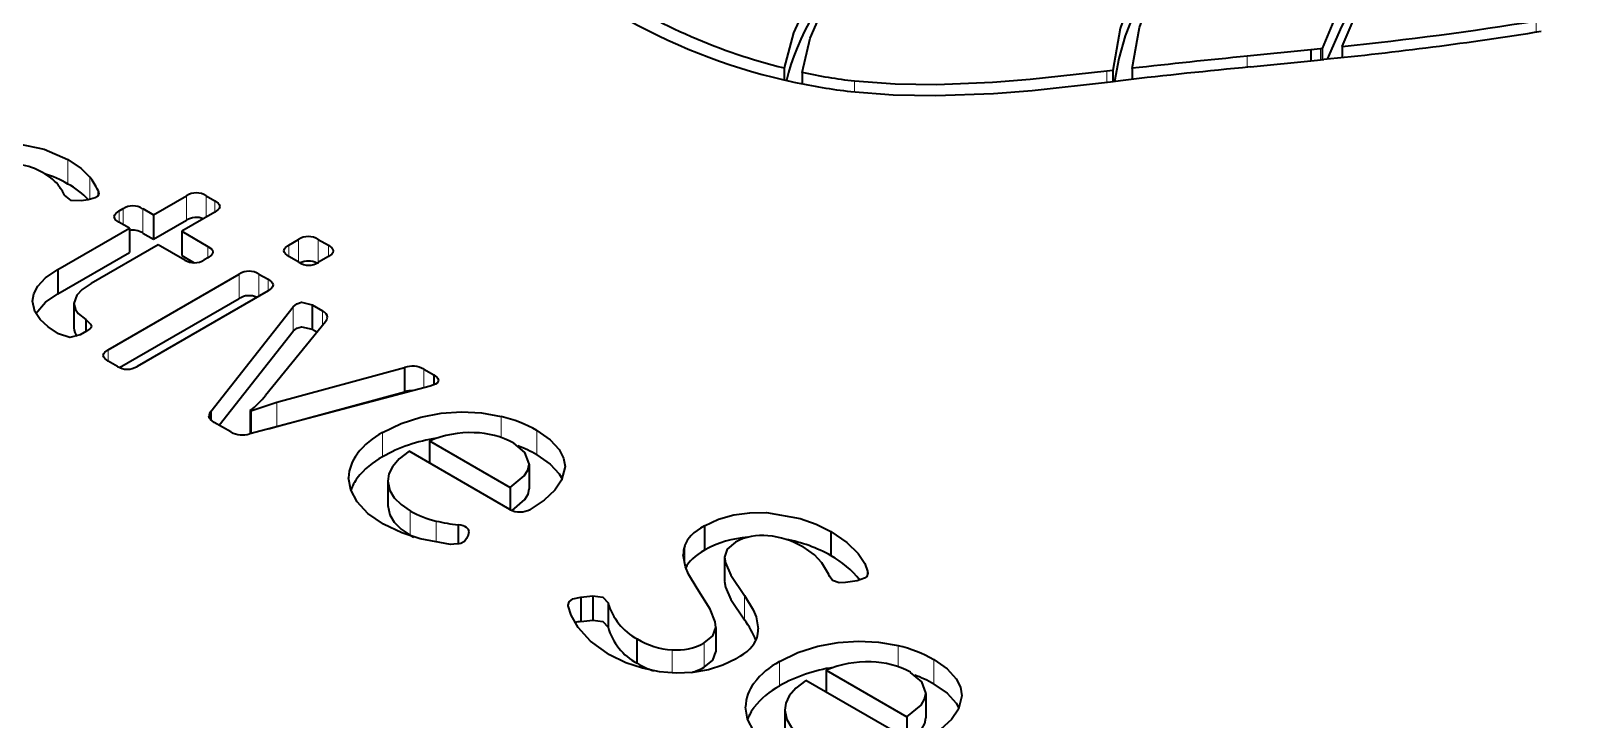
# Model space of a CAD drawing. Extents: x 319 to 941, y 145 to 775.
# Drawn here: x 754.01 to 769.69, y 737.71 to 744.62 of the extents above; entities that cross this region are included whole.
import ezdxf

# ---------------------------------------------------------------- set-up
doc = ezdxf.new("R2010")
doc.units = 0

msp = doc.modelspace()

# ---------------------------------------------------------------- linework, layer by layer
at = {"color": 7, "lineweight": 13, "ltscale": 0.002832}
msp.add_line((769.125, 744.73), (769.125, 744.617), dxfattribs=at)
at = {"color": 7, "lineweight": 35, "ltscale": 0.016081}
msp.add_line((766.863, 744.439), (766.223, 744.374), dxfattribs=at)
at = {"color": 7, "lineweight": 35, "ltscale": 0.00243}
msp.add_line((766.96, 744.449), (766.863, 744.439), dxfattribs=at)
at = {"color": 7, "lineweight": 35, "ltscale": 0.002766}
msp.add_line((766.863, 744.439), (766.863, 744.328), dxfattribs=at)
at = {"color": 7, "lineweight": 35, "ltscale": 0.000351671}
msp.add_line((766.974, 744.45), (766.96, 744.449), dxfattribs=at)
at = {"color": 7, "lineweight": 13, "ltscale": 0.002766}
msp.add_line((766.96, 744.449), (766.96, 744.338), dxfattribs=at)
at = {"color": 7, "lineweight": 35, "ltscale": 0.002769}
msp.add_line((766.974, 744.45), (766.974, 744.34), dxfattribs=at)
at = {"color": 7, "lineweight": 35, "ltscale": 0.002776}
msp.add_line((767.176, 744.472), (767.176, 744.361), dxfattribs=at)
at = {"color": 7, "lineweight": 35, "ltscale": 0.003014}
msp.add_line((761.57, 744.256), (761.57, 744.135), dxfattribs=at)
at = {"color": 7, "lineweight": 35, "ltscale": 0.002748}
msp.add_line((765.066, 744.252), (765.066, 744.142), dxfattribs=at)
at = {"color": 7, "lineweight": 13, "ltscale": 0.002763}
msp.add_line((766.223, 744.374), (766.223, 744.263), dxfattribs=at)
at = {"color": 7, "lineweight": 35, "ltscale": 0.016111}
msp.add_line((766.255, 744.267), (766.896, 744.332), dxfattribs=at)
at = {"color": 7, "lineweight": 35, "ltscale": 0.002418}
msp.add_line((766.896, 744.332), (766.993, 744.342), dxfattribs=at)
at = {"color": 7, "lineweight": 35, "ltscale": 0.002519}
msp.add_line((761.569, 744.136), (761.667, 744.114), dxfattribs=at)
at = {"color": 7, "lineweight": 35, "ltscale": 0.002899}
msp.add_line((761.75, 744.212), (761.75, 744.096), dxfattribs=at)
at = {"color": 7, "lineweight": 13, "ltscale": 0.002754}
msp.add_line((762.276, 744.125), (762.276, 744.015), dxfattribs=at)
at = {"color": 7, "lineweight": 35, "ltscale": 0.001555}
msp.add_line((764.873, 744.23), (764.811, 744.223), dxfattribs=at)
at = {"color": 7, "lineweight": 13, "ltscale": 0.002776}
msp.add_line((764.811, 744.223), (764.811, 744.112), dxfattribs=at)
at = {"color": 7, "lineweight": 35, "ltscale": 0.003247}
msp.add_line((764.849, 744.116), (764.978, 744.132), dxfattribs=at)
at = {"color": 7, "lineweight": 35, "ltscale": 0.002771}
msp.add_line((764.873, 744.23), (764.873, 744.119), dxfattribs=at)
at = {"color": 7, "lineweight": 13, "ltscale": 0.006125}
for p, q in [((754.375, 743.335), (754.375, 743.09)), ((757.536, 740.594), (757.536, 740.349))]:
    msp.add_line(p, q, dxfattribs=at)
at = {"color": 7, "lineweight": 13, "ltscale": 0.00565}
msp.add_line((754.595, 743.16), (754.595, 742.934), dxfattribs=at)
at = {"color": 7, "lineweight": 35, "ltscale": 0.001353}
msp.add_line((754.677, 743.026), (754.677, 742.972), dxfattribs=at)
at = {"color": 7, "lineweight": 35, "ltscale": 0.001816}
msp.add_line((754.578, 742.931), (754.507, 742.921), dxfattribs=at)
at = {"color": 7, "lineweight": 35, "ltscale": 0.001126}
msp.add_line((754.89, 742.82), (754.929, 742.843), dxfattribs=at)
at = {"color": 7, "lineweight": 13, "ltscale": 0.003973}
msp.add_line((754.929, 742.843), (754.929, 742.684), dxfattribs=at)
at = {"color": 7, "lineweight": 35, "ltscale": 0.003115}
for p, q in [((755.126, 742.843), (755.234, 742.781)), ((755.126, 742.598), (755.234, 742.536))]:
    msp.add_line(p, q, dxfattribs=at)
at = {"color": 7, "lineweight": 13, "ltscale": 0.006123}
for p, q in [((755.126, 742.843), (755.126, 742.598)), ((755.566, 742.972), (755.566, 742.727)), ((756.096, 742.186), (756.096, 741.941)), ((756.638, 741.856), (756.638, 741.611)), ((756.473, 740.9), (756.473, 740.655)), ((759.087, 740.615), (759.087, 740.37)), ((757.814, 739.808), (757.814, 739.563)), ((760.972, 739.343), (760.972, 739.098)), ((761.171, 738.957), (761.171, 738.712)), ((760.883, 738.635), (760.883, 738.39)), ((760.766, 738.481), (760.766, 738.236)), ((761.523, 738.293), (761.523, 738.048)), ((763.074, 738.313), (763.074, 738.068))]:
    msp.add_line(p, q, dxfattribs=at)
at = {"color": 7, "lineweight": 35, "ltscale": 0.009592}
for p, q in [((755.234, 742.781), (755.566, 742.972)), ((755.234, 742.536), (755.566, 742.727)), ((755.851, 742.808), (755.518, 742.616))]:
    msp.add_line(p, q, dxfattribs=at)
at = {"color": 7, "lineweight": 35, "ltscale": 0.002511}
msp.add_line((755.764, 742.973), (755.851, 742.922), dxfattribs=at)
at = {"color": 7, "lineweight": 13, "ltscale": 0.005359}
msp.add_line((755.764, 742.973), (755.764, 742.758), dxfattribs=at)
at = {"color": 7, "lineweight": 13, "ltscale": 0.002849}
for p, q in [((755.851, 742.922), (755.851, 742.808)), ((756.386, 742.133), (756.386, 742.019))]:
    msp.add_line(p, q, dxfattribs=at)
at = {"color": 7, "lineweight": 35, "ltscale": 0.003024}
for p, q in [((754.992, 742.648), (754.887, 742.708)), ((754.555, 741.728), (754.555, 741.607))]:
    msp.add_line(p, q, dxfattribs=at)
at = {"color": 7, "lineweight": 13, "ltscale": 0.002847}
for p, q in [((754.89, 742.82), (754.89, 742.706)), ((756.593, 742.477), (756.593, 742.363))]:
    msp.add_line(p, q, dxfattribs=at)
at = {"color": 7, "lineweight": 35, "ltscale": 0.006123}
for p, q in [((755.234, 742.781), (755.234, 742.536)), ((755.518, 742.616), (755.518, 742.372)), ((754.435, 741.89), (754.435, 741.645)), ((757.757, 741.248), (757.757, 741.003)), ((760.769, 739.658), (760.769, 739.413)), ((762.041, 739.601), (762.041, 739.356)), ((760.972, 739.345), (760.972, 739.1)), ((759.649, 738.953), (759.649, 738.708)), ((759.802, 738.885), (759.802, 738.64)), ((760.883, 738.637), (760.883, 738.392)), ((760.092, 738.521), (760.092, 738.276)), ((762.994, 737.973), (762.994, 737.728))]:
    msp.add_line(p, q, dxfattribs=at)
at = {"color": 7, "lineweight": 35, "ltscale": 0.020745}
for p, q in [((754.273, 742.233), (754.992, 742.648)), ((754.273, 741.988), (754.992, 742.403))]:
    msp.add_line(p, q, dxfattribs=at)
at = {"color": 7, "lineweight": 35, "ltscale": 0.006125}
for p, q in [((754.992, 742.648), (754.992, 742.403)), ((754.273, 742.233), (754.273, 741.988)), ((756.83, 741.877), (756.83, 741.632)), ((759.007, 740.275), (759.007, 740.03)), ((757.589, 740.107), (757.589, 739.862)), ((759.527, 738.94), (759.527, 738.695)), ((761.576, 737.805), (761.576, 737.56))]:
    msp.add_line(p, q, dxfattribs=at)
at = {"color": 7, "lineweight": 35, "ltscale": 0.007601}
msp.add_line((755.518, 742.616), (755.782, 742.464), dxfattribs=at)
at = {"color": 7, "lineweight": 35, "ltscale": 0.002855}
msp.add_line((756.593, 742.477), (756.692, 742.534), dxfattribs=at)
at = {"color": 7, "lineweight": 13, "ltscale": 0.005704}
msp.add_line((756.692, 742.534), (756.692, 742.305), dxfattribs=at)
at = {"color": 7, "lineweight": 35, "ltscale": 0.00294}
msp.add_line((756.889, 742.534), (756.991, 742.475), dxfattribs=at)
at = {"color": 7, "lineweight": 13, "ltscale": 0.005795}
msp.add_line((756.889, 742.534), (756.889, 742.302), dxfattribs=at)
at = {"color": 7, "lineweight": 35, "ltscale": 0.019445}
msp.add_line((755.282, 742.48), (754.608, 742.091), dxfattribs=at)
at = {"color": 7, "lineweight": 35, "ltscale": 0.007694}
msp.add_line((755.548, 742.326), (755.282, 742.48), dxfattribs=at)
at = {"color": 7, "lineweight": 35, "ltscale": 0.003628}
msp.add_line((755.518, 742.372), (755.644, 742.299), dxfattribs=at)
at = {"color": 7, "lineweight": 13, "ltscale": 0.002855}
for p, q in [((755.782, 742.464), (755.782, 742.35)), ((754.779, 741.426), (754.779, 741.312))]:
    msp.add_line(p, q, dxfattribs=at)
at = {"color": 7, "lineweight": 13, "ltscale": 0.002856}
msp.add_line((756.991, 742.475), (756.991, 742.361), dxfattribs=at)
at = {"color": 7, "lineweight": 35, "ltscale": 0.001124}
msp.add_line((755.782, 742.35), (755.743, 742.328), dxfattribs=at)
at = {"color": 7, "lineweight": 35, "ltscale": 0.002939}
msp.add_line((756.695, 742.304), (756.593, 742.363), dxfattribs=at)
at = {"color": 7, "lineweight": 35, "ltscale": 0.002856}
msp.add_line((756.991, 742.361), (756.892, 742.304), dxfattribs=at)
at = {"color": 7, "lineweight": 35, "ltscale": 0.038017}
msp.add_line((754.779, 741.426), (756.096, 742.186), dxfattribs=at)
at = {"color": 7, "lineweight": 35, "ltscale": 0.002678}
msp.add_line((756.294, 742.186), (756.386, 742.133), dxfattribs=at)
at = {"color": 7, "lineweight": 13, "ltscale": 0.005527}
msp.add_line((756.294, 742.186), (756.294, 741.965), dxfattribs=at)
at = {"color": 7, "lineweight": 35, "ltscale": 0.034714}
msp.add_line((754.893, 741.247), (756.096, 741.941), dxfattribs=at)
at = {"color": 7, "lineweight": 35, "ltscale": 0.038016}
msp.add_line((756.386, 742.019), (755.069, 741.258), dxfattribs=at)
at = {"color": 7, "lineweight": 35, "ltscale": 0.033421}
msp.add_line((755.812, 740.805), (756.638, 741.856), dxfattribs=at)
at = {"color": 7, "lineweight": 35, "ltscale": 0.002941}
msp.add_line((756.83, 741.877), (756.931, 741.818), dxfattribs=at)
at = {"color": 7, "lineweight": 13, "ltscale": 0.003679}
msp.add_line((756.931, 741.818), (756.931, 741.671), dxfattribs=at)
at = {"color": 7, "lineweight": 35, "ltscale": 0.001814}
msp.add_line((754.56, 741.611), (754.497, 741.574), dxfattribs=at)
at = {"color": 7, "lineweight": 35, "ltscale": 0.030026}
msp.add_line((755.895, 740.667), (756.638, 741.611), dxfattribs=at)
at = {"color": 7, "lineweight": 35, "ltscale": 0.023873}
msp.add_line((756.961, 741.707), (756.359, 740.966), dxfattribs=at)
at = {"color": 7, "lineweight": 35, "ltscale": 0.001381}
msp.add_line((756.83, 741.632), (756.877, 741.604), dxfattribs=at)
at = {"color": 7, "lineweight": 35, "ltscale": 0.00268}
msp.add_line((754.872, 741.258), (754.779, 741.312), dxfattribs=at)
at = {"color": 7, "lineweight": 35, "ltscale": 0.033262}
for p, q in [((756.473, 740.9), (757.757, 741.248)), ((756.473, 740.655), (757.757, 741.003))]:
    msp.add_line(p, q, dxfattribs=at)
at = {"color": 7, "lineweight": 35, "ltscale": 0.002932}
msp.add_line((757.949, 741.23), (758.051, 741.172), dxfattribs=at)
at = {"color": 7, "lineweight": 13, "ltscale": 0.004669}
msp.add_line((757.949, 741.23), (757.949, 741.044), dxfattribs=at)
at = {"color": 7, "lineweight": 35, "ltscale": 0.002495}
msp.add_line((758.051, 741.172), (758.051, 741.072), dxfattribs=at)
at = {"color": 7, "lineweight": 35, "ltscale": 0.046918}
msp.add_line((758.015, 741.061), (756.201, 740.58), dxfattribs=at)
at = {"color": 7, "lineweight": 35, "ltscale": 0.002109}
msp.add_line((755.812, 740.805), (755.812, 740.721), dxfattribs=at)
at = {"color": 7, "lineweight": 35, "ltscale": 0.000175635}
msp.add_line((756.207, 740.816), (756.213, 740.812), dxfattribs=at)
at = {"color": 7, "lineweight": 35, "ltscale": 0.00584}
msp.add_line((756.207, 740.816), (756.207, 740.582), dxfattribs=at)
at = {"color": 7, "lineweight": 35, "ltscale": 0.006872}
msp.add_line((756.213, 740.812), (756.473, 740.9), dxfattribs=at)
at = {"color": 7, "lineweight": 35, "ltscale": 0.005713}
msp.add_line((756.213, 740.812), (756.213, 740.584), dxfattribs=at)
at = {"color": 7, "lineweight": 35, "ltscale": 0.004838}
msp.add_line((756.012, 740.6), (755.845, 740.696), dxfattribs=at)
at = {"color": 7, "lineweight": 35, "ltscale": 0.002181}
msp.add_line((756.39, 740.63), (756.473, 740.655), dxfattribs=at)
at = {"color": 7, "lineweight": 13, "ltscale": 0.005299}
for p, q in [((758.729, 740.756), (758.729, 740.544)), ((762.716, 738.454), (762.716, 738.242))]:
    msp.add_line(p, q, dxfattribs=at)
at = {"color": 7, "lineweight": 35, "ltscale": 0.005527}
for p, q in [((758.006, 740.51), (758.006, 740.289)), ((758.817, 740.041), (758.817, 739.82)), ((761.993, 738.208), (761.993, 737.987)), ((762.804, 737.739), (762.804, 737.518))]:
    msp.add_line(p, q, dxfattribs=at)
at = {"color": 7, "lineweight": 35, "ltscale": 0.023417}
for p, q in [((758.006, 740.51), (758.817, 740.041)), ((761.993, 738.208), (762.804, 737.739))]:
    msp.add_line(p, q, dxfattribs=at)
at = {"color": 7, "lineweight": 35, "ltscale": 0.029212}
msp.add_line((758.814, 739.822), (757.802, 740.406), dxfattribs=at)
at = {"color": 7, "lineweight": 35, "ltscale": 0.000137363}
msp.add_line((759.007, 740.275), (759.007, 740.281), dxfattribs=at)
at = {"color": 7, "lineweight": 13, "ltscale": 0.005363}
msp.add_line((758.073, 739.705), (758.073, 739.491), dxfattribs=at)
at = {"color": 7, "lineweight": 35, "ltscale": 0.000969864}
msp.add_line((757.814, 739.563), (757.848, 739.544), dxfattribs=at)
at = {"color": 7, "lineweight": 35, "ltscale": 0.004927}
msp.add_line((758.296, 739.668), (758.296, 739.471), dxfattribs=at)
at = {"color": 7, "lineweight": 35, "ltscale": 0.001127}
msp.add_line((758.398, 739.571), (758.38, 739.53), dxfattribs=at)
at = {"color": 7, "lineweight": 13, "ltscale": 0.004721}
msp.add_line((760.571, 739.457), (760.571, 739.268), dxfattribs=at)
at = {"color": 7, "lineweight": 35, "ltscale": 0.002956}
msp.add_line((762.304, 739.106), (762.188, 739.087), dxfattribs=at)
at = {"color": 7, "lineweight": 35, "ltscale": 0.000492937}
msp.add_line((762.409, 739.202), (762.412, 739.182), dxfattribs=at)
at = {"color": 7, "lineweight": 35, "ltscale": 0.000924683}
msp.add_line((762.409, 739.202), (762.409, 739.165), dxfattribs=at)
at = {"color": 7, "lineweight": 35, "ltscale": 0.003079}
for p, q in [((759.527, 738.94), (759.649, 738.953)), ((759.527, 738.695), (759.649, 738.708))]:
    msp.add_line(p, q, dxfattribs=at)
at = {"color": 7, "lineweight": 35, "ltscale": 0.000152657}
msp.add_line((759.401, 738.854), (759.401, 738.86), dxfattribs=at)
at = {"color": 7, "lineweight": 13, "ltscale": 0.005797}
msp.add_line((760.445, 738.412), (760.445, 738.18), dxfattribs=at)
at = {"color": 7, "lineweight": 35, "ltscale": 0.029211}
msp.add_line((762.801, 737.52), (761.789, 738.104), dxfattribs=at)
at = {"color": 7, "lineweight": 35, "ltscale": 0.000137338}
msp.add_line((762.994, 737.973), (762.994, 737.979), dxfattribs=at)
at = {"color": 7, "lineweight": 35}
for points in [[(766.787, 749.024), (765.848, 748.518), (764.875, 747.907), (764.389, 747.566), (763.917, 747.21), (763.477, 746.85), (763.065, 746.481), (762.509, 745.913), (762.269, 745.628), (762.058, 745.345), (761.828, 744.972), (761.663, 744.608), (761.57, 744.256)], [(761.75, 744.212), (761.833, 744.556), (761.988, 744.913), (762.208, 745.278), (762.411, 745.556), (762.644, 745.836), (763.185, 746.395), (763.585, 746.755), (764.013, 747.108), (764.478, 747.462), (764.959, 747.801), (765.917, 748.407), (766.845, 748.912)], [(768.14, 747.955), (767.606, 747.615), (767.102, 747.265), (766.665, 746.931), (766.263, 746.587), (765.891, 746.222), (765.568, 745.846), (765.299, 745.46), (765.09, 745.062), (764.947, 744.652), (764.873, 744.23)], [(765.066, 744.252), (765.142, 744.663), (765.288, 745.063), (765.497, 745.452), (765.765, 745.83), (766.086, 746.198), (766.455, 746.556), (766.845, 746.888), (767.271, 747.212), (767.775, 747.56), (768.311, 747.9)], [(769.489, 747.646), (768.84, 747.087), (768.51, 746.767), (768.2, 746.435), (767.956, 746.147), (767.728, 745.85), (767.431, 745.402), (767.178, 744.935), (766.974, 744.45)], [(767.176, 744.472), (767.382, 744.95), (767.637, 745.411), (767.936, 745.853), (768.186, 746.173), (768.455, 746.483), (769.047, 747.073), (769.694, 747.625)], [(768.203, 746.194), (767.733, 745.612), (767.524, 745.307), (767.336, 744.993), (767.17, 744.674), (767.026, 744.345)], [(765.83, 745.912), (765.481, 745.486), (765.202, 745.046), (765.089, 744.815), (764.998, 744.58), (764.933, 744.352), (764.888, 744.121)], [(762.24, 744.019), (762.665, 743.985), (763.095, 743.978), (763.673, 744), (764.062, 744.031), (764.849, 744.116)], [(764.811, 744.223), (764.042, 744.139), (763.663, 744.109), (763.101, 744.087), (762.686, 744.093), (762.276, 744.125)], [(753.39, 743.399), (753.502, 743.452), (753.624, 743.484), (753.878, 743.494), (754.135, 743.441), (754.375, 743.335)], [(754.375, 743.335), (754.509, 743.246), (754.595, 743.16)], [(754.686, 742.997), (754.683, 742.98), (754.671, 742.966), (754.649, 742.951), (754.578, 742.931)], [(754.507, 742.921), (754.407, 742.925), (754.342, 742.978)], [(755.851, 742.922), (755.885, 742.897), (755.895, 742.884), (755.9, 742.865)], [(755.9, 742.865), (755.895, 742.846), (755.885, 742.834), (755.851, 742.808)], [(754.84, 742.763), (754.845, 742.782), (754.855, 742.795), (754.89, 742.82)], [(754.887, 742.708), (754.854, 742.732), (754.845, 742.745), (754.84, 742.763)], [(755.782, 742.464), (755.816, 742.439), (755.826, 742.426), (755.831, 742.407)], [(755.831, 742.407), (755.826, 742.388), (755.816, 742.376), (755.782, 742.35)], [(756.543, 742.42), (756.549, 742.439), (756.559, 742.451), (756.593, 742.477)], [(756.593, 742.363), (756.559, 742.388), (756.549, 742.401), (756.543, 742.42)], [(756.991, 742.475), (757.025, 742.449), (757.035, 742.437), (757.04, 742.418)], [(757.04, 742.418), (757.035, 742.399), (757.025, 742.386), (756.991, 742.361)], [(754.019, 741.912), (754.032, 741.987), (754.071, 742.063), (754.151, 742.149), (754.273, 742.233)], [(754.608, 742.091), (754.519, 742.031), (754.465, 741.974), (754.435, 741.89)], [(756.386, 742.133), (756.421, 742.107), (756.43, 742.095), (756.436, 742.076)], [(756.436, 742.076), (756.43, 742.057), (756.42, 742.044), (756.386, 742.019)], [(754.279, 741.586), (754.176, 741.655), (754.096, 741.73), (754.043, 741.809), (754.019, 741.912)], [(754.053, 741.789), (754.151, 741.904), (754.273, 741.988)], [(756.638, 741.856), (756.676, 741.887), (756.723, 741.902), (756.83, 741.877)], [(754.435, 741.89), (754.451, 741.829), (754.479, 741.79), (754.555, 741.728)], [(754.497, 741.574), (754.394, 741.549), (754.279, 741.586)], [(754.555, 741.728), (754.603, 741.684), (754.61, 741.663)], [(754.61, 741.663), (754.604, 741.646), (754.595, 741.635), (754.56, 741.611)], [(756.638, 741.611), (756.676, 741.643), (756.723, 741.657), (756.83, 741.632)], [(754.729, 741.369), (754.735, 741.388), (754.745, 741.401), (754.779, 741.426)], [(754.779, 741.312), (754.745, 741.337), (754.735, 741.35), (754.729, 741.369)], [(758.097, 741.118), (758.096, 741.109), (758.083, 741.091), (758.066, 741.079), (758.015, 741.061)], [(758.051, 741.172), (758.083, 741.148), (758.092, 741.136), (758.097, 741.118)], [(757.536, 740.594), (757.722, 740.685), (757.921, 740.749), (758.125, 740.788), (758.329, 740.802), (758.531, 740.791), (758.729, 740.756)], [(755.845, 740.696), (755.808, 740.724), (755.798, 740.739), (755.792, 740.761)], [(759.007, 740.281), (758.966, 740.392), (758.853, 740.487)], [(759.087, 740.615), (759.221, 740.522), (759.311, 740.423), (759.354, 740.338), (759.369, 740.252)], [(757.802, 740.406), (757.702, 740.33), (757.635, 740.251), (757.6, 740.178), (757.589, 740.107)], [(759.087, 740.37), (759.221, 740.277), (759.311, 740.178), (759.34, 740.128)], [(758.817, 740.041), (758.96, 740.158), (758.996, 740.217), (759.007, 740.275)], [(759.369, 740.252), (759.334, 740.116), (759.265, 740.015), (759.159, 739.916), (759.018, 739.822)], [(757.545, 739.673), (757.389, 739.781), (757.28, 739.897), (757.216, 740.017), (757.195, 740.139)], [(757.589, 740.107), (757.609, 740.012), (757.654, 739.939), (757.723, 739.87), (757.814, 739.808)], [(758.839, 739.81), (758.965, 739.92), (758.997, 739.975), (759.007, 740.03)], [(757.589, 739.862), (757.609, 739.767), (757.654, 739.694), (757.723, 739.625), (757.814, 739.563)], [(760.769, 739.658), (760.91, 739.724), (761.064, 739.767), (761.226, 739.789), (761.393, 739.79), (761.73, 739.732), (761.891, 739.675), (762.041, 739.601)], [(758.218, 739.471), (757.915, 739.525), (757.731, 739.585), (757.545, 739.673)], [(762.041, 739.601), (762.201, 739.489), (762.313, 739.378), (762.381, 739.278), (762.409, 739.202)], [(758.38, 739.53), (758.358, 739.499), (758.323, 739.478), (758.218, 739.471)], [(761.083, 739.494), (760.999, 739.423), (760.972, 739.343)], [(761.948, 739.286), (761.874, 739.367), (761.76, 739.445)], [(760.696, 739.028), (760.609, 739.172), (760.579, 739.244), (760.557, 739.367)], [(760.972, 739.343), (760.98, 739.285), (761.034, 739.161), (761.171, 738.957)], [(760.972, 739.098), (760.98, 739.04), (761.034, 738.916), (761.171, 738.712)], [(762.188, 739.087), (762.123, 739.083), (762.055, 739.109), (762.026, 739.15)], [(762.412, 739.182), (762.4, 739.149), (762.379, 739.132), (762.304, 739.106)], [(759.401, 738.86), (759.41, 738.895), (759.446, 738.924), (759.527, 738.94)], [(759.649, 738.953), (759.749, 738.94), (759.802, 738.885)], [(760.883, 738.635), (760.876, 738.694), (760.827, 738.82), (760.696, 739.028)], [(761.171, 738.957), (761.26, 738.814), (761.29, 738.742), (761.31, 738.623)], [(759.817, 738.362), (759.625, 738.498), (759.501, 738.635), (759.431, 738.759), (759.401, 738.854)], [(759.649, 738.708), (759.749, 738.695), (759.802, 738.64)], [(760.766, 738.481), (760.853, 738.553), (760.883, 738.635)], [(761.523, 738.293), (761.709, 738.383), (761.908, 738.447), (762.112, 738.486), (762.316, 738.5), (762.518, 738.489), (762.716, 738.454)], [(761.089, 738.322), (760.956, 738.258), (760.809, 738.212), (760.652, 738.185), (760.487, 738.178), (760.318, 738.192), (760.148, 738.226), (759.979, 738.282), (759.817, 738.362)], [(760.766, 738.236), (760.853, 738.308), (760.883, 738.39)], [(763.074, 738.313), (763.207, 738.22), (763.298, 738.121), (763.341, 738.036), (763.355, 737.95)], [(762.994, 737.979), (762.953, 738.091), (762.84, 738.185)], [(761.789, 738.104), (761.689, 738.028), (761.622, 737.949), (761.587, 737.876), (761.576, 737.805)], [(762.804, 737.739), (762.947, 737.856), (762.982, 737.915), (762.994, 737.973)], [(763.074, 738.068), (763.207, 737.975), (763.298, 737.876), (763.327, 737.826)], [(761.532, 737.371), (761.376, 737.479), (761.267, 737.595), (761.203, 737.715), (761.182, 737.837)], [(763.355, 737.95), (763.321, 737.814), (763.252, 737.713), (763.146, 737.614), (763.005, 737.52)], [(761.576, 737.805), (761.596, 737.71), (761.641, 737.637), (761.71, 737.568), (761.801, 737.506)], [(762.826, 737.508), (762.952, 737.618), (762.984, 737.673), (762.994, 737.728)]]:
    msp.add_lwpolyline(points, dxfattribs=at)
for centre, radius, start, end in [((763.01, 750.045), 5.965, 237.0422, 256.0325), ((762.944, 750.063), 6.084, 239.9854, 256.9358), ((763.757, 777.991), 33.692, 275.8234, 279.1681), ((763.394, 780.83), 36.664, 275.6321, 279.0756), ((772.432, 679.478), 65.082, 95.44637, 96.57733), ((773.394, 670.655), 74.067, 95.55553, 96.45597), ((762.9, 749.793), 5.811, 257.7521, 263.4737), ((762.901, 749.546), 5.456, 257.8245, 263.4229), ((753.819, 742.69), 0.597, 59.7437, 83.0609), ((753.882, 742.745), 0.518, 40.6103, 62.5972), ((753.764, 742.024), 1.229, 60.1834, 72.1956), ((754.006, 742.701), 0.746, 25.7843, 37.8765), ((753.757, 742.672), 0.66, 27.6178, 38.4257), ((754.009, 742.392), 0.788, 43.299, 62.3655), ((754.629, 742.995), 0.0577, 2.3747, 32.965), ((755.665, 742.817), 0.184, 57.6269, 122.4698), ((755.027, 742.687), 0.184, 57.5991, 122.4009), ((755.665, 742.573), 0.182, 67.5417, 122.6613), ((755.027, 742.441), 0.186, 57.752, 100.9178), ((756.79, 742.378), 0.184, 57.5991, 122.4009), ((755.644, 742.48), 0.181, 238.1976, 302.9826), ((756.195, 742.031), 0.184, 57.5579, 122.4421), ((756.794, 742.459), 0.184, 237.5302, 302.3731), ((756.79, 742.137), 0.18, 61.6576, 117.215), ((756.195, 741.787), 0.182, 65.1562, 122.6528), ((756.91, 741.76), 0.0731, 314.6163, 355.5963), ((754.572, 741.649), 0.137, 181.7392, 220.1133), ((754.97, 741.414), 0.184, 237.6269, 302.4698), ((757.835, 741.023), 0.237, 61.2232, 109.1001), ((755.595, 741.594), 0.99, 308.1851, 320.6148), ((757.841, 740.725), 0.29, 89.979, 106.7039), ((755.862, 740.756), 0.07, 136.0156, 176.0139), ((758.42, 739.445), 1.346, 60.3277, 76.7437), ((756.127, 740.805), 0.235, 240.7268, 288.1755), ((757.926, 739.869), 0.824, 118.2619, 141.569), ((758.304, 738.994), 1.559, 98.379, 119.5297), ((758.423, 739.516), 1.077, 88.1645, 112.7918), ((758.447, 739.75), 0.842, 61.1736, 89.2742), ((757.596, 740.13), 0.401, 141.4329, 178.6463), ((757.926, 739.624), 0.824, 118.2619, 141.569), ((758.446, 739.257), 1.284, 60.0934, 69.5461), ((757.65, 739.856), 0.462, 142.807, 159.7046), ((758.282, 740.607), 0.926, 239.6509, 256.9509), ((758.454, 741.282), 1.622, 256.4237, 264.4136), ((758.91, 739.993), 0.197, 240.8582, 272.2091), ((758.921, 740), 0.203, 269.043, 298.5089), ((758.342, 739.601), 0.0636, 331.8848, 358.081), ((761.273, 738.51), 1.034, 93.8201, 119.1585), ((761.341, 739.019), 0.541, 82.9073, 118.5191), ((761.335, 738.718), 0.842, 59.7403, 85.0367), ((760.846, 739.367), 0.289, 161.892, 180.1582), ((761.326, 738.093), 1.452, 60.4597, 79.6062), ((761.19, 738.761), 0.922, 24.9065, 34.6822), ((761.55, 738.478), 1.006, 39.1251, 60.7645), ((760.366, 739.039), 0.585, 195.2832, 242.2086), ((759.549, 738.363), 0.333, 93.8188, 104.061), ((760.366, 738.794), 0.585, 195.2832, 242.2086), ((760.517, 738.208), 0.826, 21.2084, 37.6015), ((761.006, 738.623), 0.304, 341.5404, 0.1354), ((760.496, 739.199), 0.789, 239.2573, 266.3285), ((760.494, 738.972), 0.562, 265.0552, 298.931), ((762.407, 737.143), 1.346, 60.3277, 76.7437), ((761.913, 737.567), 0.824, 118.2619, 141.569), ((762.41, 737.214), 1.077, 88.1645, 112.7918), ((762.434, 737.448), 0.842, 61.1736, 89.2742), ((760.518, 739.007), 0.846, 239.7769, 252.215), ((760.511, 738.678), 0.51, 284.4582, 299.9356), ((762.291, 736.692), 1.559, 98.379, 119.5297), ((762.433, 736.955), 1.284, 60.0934, 69.5461), ((761.583, 737.828), 0.401, 141.4329, 178.6463), ((761.913, 737.322), 0.824, 118.2619, 141.569), ((761.637, 737.554), 0.462, 142.807, 159.7046)]:
    msp.add_arc(centre, radius, start, end, dxfattribs=at)
for centre, major_axis, ratio, start_param, end_param in [((774.571, 748.275), (12.946, 4.891), 0.279608, 2.670484, 2.95743), ((748.208, 740.896), (8.774, 0.862), 0.07235, 6.276064, 6.383851), ((745.389, 735.993), (13.015, 3.617), 0.054717, 6.267979, 6.397606), ((845.109, 731.031), (84.547, -8.386), 0.046846, 3.076173, 3.131226), ((845.993, 730.696), (85.43, -8.475), 0.046604, 3.076513, 3.124801), ((684.356, 743.848), (76.948, -5.276), 0.048019, 6.211723, 6.270727)]:
    msp.add_ellipse(centre, major_axis=major_axis, ratio=ratio, start_param=start_param, end_param=end_param, dxfattribs=at)

doc.saveas('drawing.dxf')
